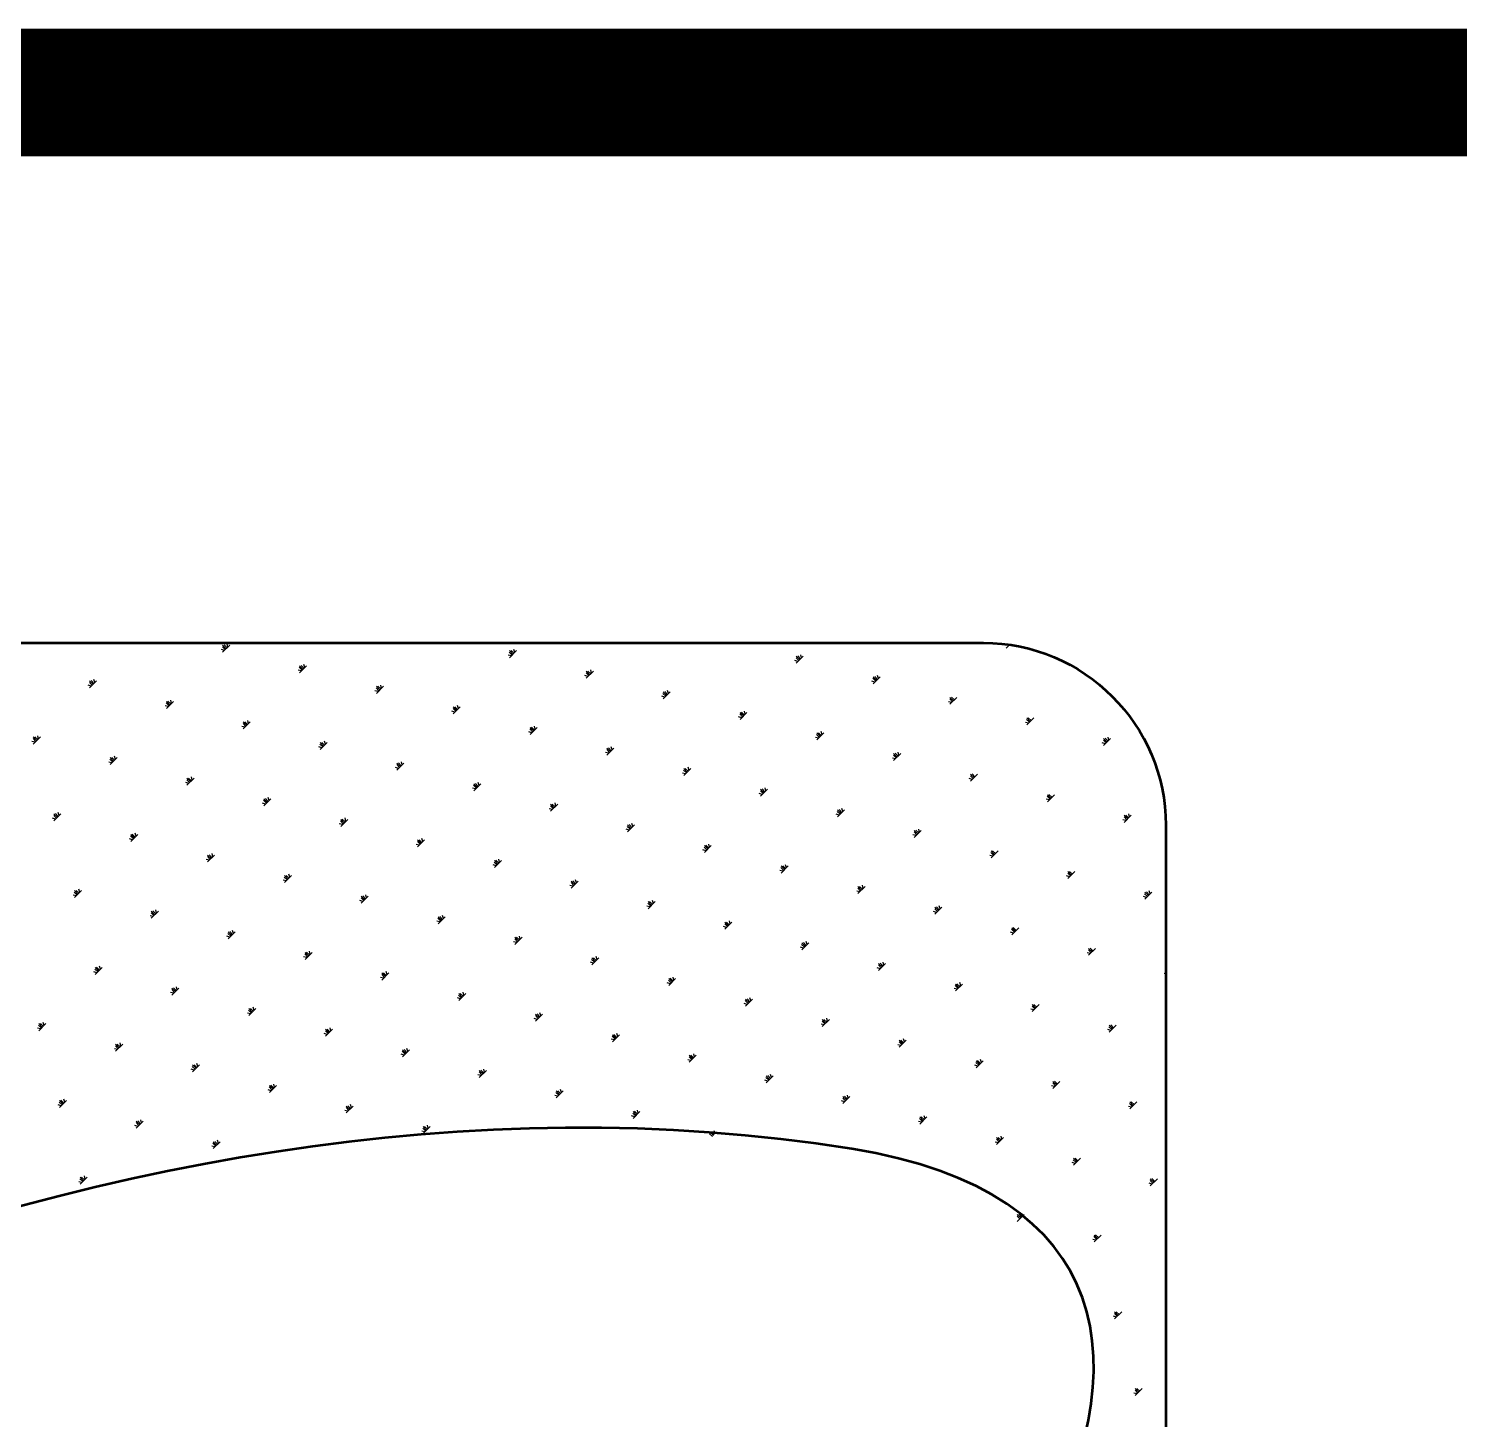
# Model space of a CAD drawing. Extents: x 962303 to 1579583, y -174742 to 224716.
# Drawn here: x 1418049 to 1419730, y -114801 to -113167 of the extents above; entities that cross this region are included whole.
import ezdxf

# ---------------------------------------------------------------- set-up
doc = ezdxf.new("R2010")
doc.units = 0
doc.header["$LTSCALE"] = 1000
doc.header["$MEASUREMENT"] = 0
doc.layers.add('PUB_TITLE', color=4, linetype='Continuous')

msp = doc.modelspace()

# ---------------------------------------------------------------- linework, layer by layer
at = {"layer": 'PUB_TITLE', "color": 4}
for p, q in [((1418278.9, -113897.6), (1418275.3, -113896.7)), ((1418279.9, -113896.6), (1418276.6, -113893.3)), ((1418281, -113895.6), (1418276.8, -113891.4)), ((1418276.8, -113899.7), (1418285.1, -113891.4)), ((1418282, -113894.5), (1418278.7, -113891.2)), ((1418283, -113893.5), (1418282.1, -113889.9)), ((1418615.8, -113904.1), (1418612.2, -113903.1)), ((1418616.8, -113903.1), (1418613.5, -113899.8)), ((1418617.9, -113902), (1418613.7, -113897.9)), ((1418613.7, -113906.2), (1418622, -113897.9)), ((1418618.9, -113901), (1418615.6, -113897.7)), ((1418619.9, -113900), (1418619, -113896.4)), ((1418953.7, -113909.6), (1418950.4, -113906.2)), ((1418954.8, -113908.5), (1418950.7, -113904.4)), ((1418950.7, -113912.7), (1418958.9, -113904.4)), ((1418955.8, -113907.5), (1418952.5, -113904.2)), ((1418956.8, -113906.5), (1418955.9, -113902.8)), ((1419197.3, -113894.9), (1419201.3, -113891)), ((1419200.4, -113891.8), (1419199.2, -113890.7)), ((1418369.2, -113921.8), (1418365.6, -113920.8)), ((1418370.2, -113920.8), (1418366.9, -113917.5)), ((1418371.2, -113919.7), (1418367.1, -113915.6)), ((1418367.1, -113923.9), (1418375.4, -113915.6)), ((1418372.3, -113918.7), (1418369, -113915.4)), ((1418373.3, -113917.7), (1418372.3, -113914.1)), ((1418708.1, -113926.2), (1418704, -113922.1)), ((1418704, -113930.4), (1418712.3, -113922.1)), ((1418709.2, -113925.2), (1418705.9, -113921.9)), ((1418710.2, -113924.2), (1418709.2, -113920.6)), ((1418952.7, -113910.6), (1418949.1, -113909.6)), ((1418122.5, -113939.5), (1418118.9, -113938.6)), ((1418123.6, -113938.5), (1418120.3, -113935.2)), ((1418124.6, -113937.5), (1418120.5, -113933.3)), ((1418120.5, -113941.6), (1418128.7, -113933.3)), ((1418125.6, -113936.4), (1418122.3, -113933.1)), ((1418126.7, -113935.4), (1418125.7, -113931.8)), ((1418461.5, -113943.9), (1418457.4, -113939.8)), ((1418457.4, -113948.1), (1418465.6, -113939.8)), ((1418462.5, -113942.9), (1418459.2, -113939.6)), ((1418463.6, -113941.9), (1418462.6, -113938.3)), ((1418706.1, -113928.3), (1418702.5, -113927.3)), ((1418707.1, -113927.3), (1418703.8, -113924)), ((1419043, -113934.8), (1419039.4, -113933.8)), ((1419044, -113933.7), (1419040.7, -113930.4)), ((1419045.1, -113932.7), (1419040.9, -113928.6)), ((1419040.9, -113936.8), (1419049.2, -113928.6)), ((1419046.1, -113931.7), (1419042.8, -113928.4)), ((1419047.1, -113930.6), (1419046.2, -113927)), ((1418216.9, -113959.6), (1418216, -113956)), ((1418459.5, -113946), (1418455.8, -113945)), ((1418460.5, -113945), (1418457.2, -113941.7)), ((1418796.4, -113952.5), (1418792.7, -113951.5)), ((1418797.4, -113951.4), (1418794.1, -113948.1)), ((1418798.4, -113950.4), (1418794.3, -113946.3)), ((1418794.3, -113954.5), (1418802.6, -113946.3)), ((1418799.5, -113949.4), (1418796.2, -113946.1)), ((1418800.5, -113948.4), (1418799.5, -113944.7)), ((1419134.3, -113957.9), (1419131, -113954.6)), ((1419135.3, -113956.9), (1419131.2, -113952.8)), ((1419131.2, -113961), (1419139.5, -113952.8)), ((1419136.4, -113955.9), (1419133.1, -113952.6)), ((1418212.8, -113963.7), (1418209.2, -113962.7)), ((1418213.9, -113962.7), (1418210.5, -113959.4)), ((1418214.9, -113961.6), (1418210.8, -113957.5)), ((1418210.8, -113965.8), (1418219, -113957.5)), ((1418215.9, -113960.6), (1418212.6, -113957.3)), ((1418549.7, -113970.2), (1418546.1, -113969.2)), ((1418550.8, -113969.2), (1418547.5, -113965.9)), ((1418551.8, -113968.1), (1418547.7, -113964)), ((1418547.7, -113972.3), (1418555.9, -113964)), ((1418552.8, -113967.1), (1418549.5, -113963.8)), ((1418553.9, -113966.1), (1418552.9, -113962.4)), ((1418887.7, -113975.6), (1418884.4, -113972.3)), ((1418888.7, -113974.6), (1418884.6, -113970.5)), ((1418884.6, -113978.7), (1418892.8, -113970.5)), ((1418889.7, -113973.6), (1418886.4, -113970.3)), ((1418890.8, -113972.5), (1418889.8, -113968.9)), ((1419133.3, -113959), (1419129.7, -113958)), ((1418303.1, -113987.9), (1418299.5, -113986.9)), ((1418304.1, -113986.9), (1418300.8, -113983.6)), ((1418305.2, -113985.8), (1418301, -113981.7)), ((1418301, -113990), (1418309.3, -113981.7)), ((1418306.2, -113984.8), (1418302.9, -113981.5)), ((1418307.2, -113983.8), (1418306.3, -113980.2)), ((1418641, -113993.3), (1418637.7, -113990)), ((1418642.1, -113992.3), (1418637.9, -113988.2)), ((1418637.9, -113996.4), (1418646.2, -113988.2)), ((1418643.1, -113991.3), (1418639.8, -113988)), ((1418644.1, -113990.2), (1418643.2, -113986.6)), ((1418886.6, -113976.7), (1418883, -113975.7)), ((1419223.5, -113983.2), (1419219.9, -113982.2)), ((1419224.6, -113982.1), (1419221.3, -113978.8)), ((1419225.6, -113981.1), (1419221.5, -113977)), ((1419221.5, -113985.2), (1419229.7, -113977)), ((1419226.6, -113980.1), (1419223.3, -113976.7)), ((1418056.5, -114005.6), (1418052.8, -114004.6)), ((1418057.5, -114004.6), (1418054.2, -114001.3)), ((1418058.5, -114003.5), (1418054.4, -113999.4)), ((1418054.4, -114007.7), (1418062.7, -113999.4)), ((1418059.6, -114002.5), (1418056.3, -113999.2)), ((1418060.6, -114001.5), (1418059.6, -113997.9)), ((1418395.4, -114010), (1418391.3, -114005.9)), ((1418391.3, -114014.2), (1418399.6, -114005.9)), ((1418396.5, -114009), (1418393.2, -114005.7)), ((1418397.5, -114008), (1418396.5, -114004.3)), ((1418640, -113994.4), (1418636.4, -113993.4)), ((1418976.9, -114000.9), (1418973.3, -113999.9)), ((1418977.9, -113999.8), (1418974.6, -113996.5)), ((1418979, -113998.8), (1418974.8, -113994.7)), ((1418974.8, -114002.9), (1418983.1, -113994.7)), ((1418980, -113997.8), (1418976.7, -113994.5)), ((1418981, -113996.7), (1418980.1, -113993.1)), ((1419313.8, -114007.3), (1419310.2, -114006.4)), ((1419314.8, -114006.3), (1419311.5, -114003)), ((1419315.9, -114005.3), (1419311.7, -114001.1)), ((1419311.7, -114009.4), (1419320, -114001.1)), ((1419316.9, -114004.2), (1419313.6, -114000.9)), ((1419317.9, -114003.2), (1419317, -113999.6)), ((1418148.8, -114027.7), (1418144.7, -114023.6)), ((1418144.7, -114031.9), (1418152.9, -114023.6)), ((1418149.8, -114026.7), (1418146.5, -114023.4)), ((1418150.9, -114025.7), (1418149.9, -114022.1)), ((1418393.4, -114012.1), (1418389.8, -114011.1)), ((1418394.4, -114011.1), (1418391.1, -114007.7)), ((1418730.3, -114018.6), (1418726.7, -114017.6)), ((1418731.3, -114017.5), (1418728, -114014.2)), ((1418732.3, -114016.5), (1418728.2, -114012.4)), ((1418728.2, -114020.6), (1418736.5, -114012.4)), ((1418733.4, -114015.5), (1418730.1, -114012.2)), ((1418734.4, -114014.4), (1418733.4, -114010.8)), ((1419067.2, -114025), (1419063.6, -114024.1)), ((1419068.2, -114024), (1419064.9, -114020.7)), ((1419069.2, -114023), (1419065.1, -114018.9)), ((1419065.1, -114027.1), (1419073.4, -114018.9)), ((1419070.3, -114022), (1419067, -114018.6)), ((1419071.3, -114020.9), (1419070.3, -114017.3)), ((1418146.7, -114029.8), (1418143.1, -114028.8)), ((1418147.8, -114028.8), (1418144.5, -114025.5)), ((1418483.6, -114036.3), (1418480, -114035.3)), ((1418484.7, -114035.2), (1418481.4, -114031.9)), ((1418485.7, -114034.2), (1418481.6, -114030.1)), ((1418481.6, -114038.3), (1418489.8, -114030.1)), ((1418486.7, -114033.2), (1418483.4, -114029.9)), ((1418487.8, -114032.1), (1418486.8, -114028.5)), ((1418821.6, -114041.7), (1418818.3, -114038.4)), ((1418822.6, -114040.7), (1418818.5, -114036.6)), ((1418818.5, -114044.8), (1418826.7, -114036.6)), ((1418823.6, -114039.7), (1418820.3, -114036.4)), ((1418824.7, -114038.6), (1418823.7, -114035)), ((1418237, -114054), (1418233.4, -114053)), ((1418238, -114052.9), (1418234.7, -114049.6)), ((1418239.1, -114051.9), (1418234.9, -114047.8)), ((1418234.9, -114056), (1418243.2, -114047.8)), ((1418240.1, -114050.9), (1418236.8, -114047.6)), ((1418241.1, -114049.9), (1418240.2, -114046.2)), ((1418574.9, -114059.4), (1418571.6, -114056.1)), ((1418576, -114058.4), (1418571.8, -114054.3)), ((1418571.8, -114062.5), (1418580.1, -114054.3)), ((1418577, -114057.4), (1418573.7, -114054.1)), ((1418578, -114056.3), (1418577.1, -114052.7)), ((1418820.5, -114042.8), (1418816.9, -114041.8)), ((1419157.5, -114049.2), (1419153.8, -114048.3)), ((1419158.5, -114048.2), (1419155.2, -114044.9)), ((1419159.5, -114047.2), (1419155.4, -114043)), ((1419155.4, -114051.3), (1419163.6, -114043)), ((1419160.6, -114046.1), (1419157.2, -114042.8)), ((1418328.3, -114077.1), (1418325, -114073.8)), ((1418329.3, -114076.1), (1418325.2, -114072)), ((1418325.2, -114080.2), (1418333.5, -114072)), ((1418330.4, -114075.1), (1418327.1, -114071.8)), ((1418331.4, -114074), (1418330.4, -114070.4)), ((1418573.9, -114060.5), (1418570.3, -114059.5)), ((1418910.8, -114066.9), (1418907.2, -114066)), ((1418911.9, -114065.9), (1418908.5, -114062.6)), ((1418912.9, -114064.9), (1418908.8, -114060.7)), ((1418908.8, -114069), (1418917, -114060.7)), ((1418913.9, -114063.8), (1418910.6, -114060.5)), ((1418915, -114062.8), (1418914, -114059.2)), ((1419247.7, -114073.4), (1419244.1, -114072.5)), ((1419248.8, -114072.4), (1419245.5, -114069.1)), ((1419249.8, -114071.4), (1419245.7, -114067.2)), ((1419245.7, -114075.5), (1419253.9, -114067.2)), ((1419250.8, -114070.3), (1419247.5, -114067)), ((1418082.7, -114093.8), (1418078.6, -114089.7)), ((1418078.6, -114097.9), (1418086.8, -114089.7)), ((1418083.7, -114092.8), (1418080.4, -114089.5)), ((1418084.8, -114091.7), (1418083.8, -114088.1)), ((1418327.3, -114078.2), (1418323.7, -114077.2)), ((1418664.2, -114084.7), (1418660.6, -114083.7)), ((1418665.2, -114083.6), (1418661.9, -114080.3)), ((1418666.3, -114082.6), (1418662.1, -114078.5)), ((1418662.1, -114086.7), (1418670.4, -114078.5)), ((1418667.3, -114081.6), (1418664, -114078.2)), ((1418668.3, -114080.5), (1418667.4, -114076.9)), ((1419001.1, -114091.1), (1418997.5, -114090.2)), ((1419002.1, -114090.1), (1418998.8, -114086.8)), ((1419003.2, -114089.1), (1418999, -114084.9)), ((1418999, -114093.2), (1419007.3, -114084.9)), ((1419004.2, -114088), (1419000.9, -114084.7)), ((1419005.2, -114087), (1419004.3, -114083.4)), ((1419340.1, -114095.5), (1419335.9, -114091.4)), ((1419335.9, -114099.7), (1419344.2, -114091.4)), ((1419341.1, -114094.5), (1419337.8, -114091.2)), ((1419342.1, -114093.5), (1419341.2, -114089.9)), ((1418080.6, -114095.9), (1418077, -114094.9)), ((1418081.7, -114094.8), (1418078.4, -114091.5)), ((1418417.6, -114102.4), (1418413.9, -114101.4)), ((1418418.6, -114101.3), (1418415.3, -114098)), ((1418419.6, -114100.3), (1418415.5, -114096.2)), ((1418415.5, -114104.4), (1418423.8, -114096.2)), ((1418420.7, -114099.3), (1418417.3, -114096)), ((1418421.7, -114098.2), (1418420.7, -114094.6)), ((1418754.5, -114108.8), (1418750.9, -114107.9)), ((1418755.5, -114107.8), (1418752.2, -114104.5)), ((1418756.5, -114106.8), (1418752.4, -114102.6)), ((1418752.4, -114110.9), (1418760.7, -114102.6)), ((1418757.6, -114105.7), (1418754.3, -114102.4)), ((1418758.6, -114104.7), (1418757.6, -114101.1)), ((1419095.5, -114111.2), (1419094.5, -114107.6)), ((1419338, -114097.6), (1419334.4, -114096.6)), ((1419339, -114096.6), (1419335.7, -114093.3)), ((1418170.9, -114120.1), (1418167.3, -114119.1)), ((1418172, -114119), (1418168.7, -114115.7)), ((1418173, -114118), (1418168.9, -114113.9)), ((1418168.9, -114122.1), (1418177.1, -114113.9)), ((1418174, -114117), (1418170.7, -114113.7)), ((1418175.1, -114115.9), (1418174.1, -114112.3)), ((1418508.9, -114125.5), (1418505.6, -114122.2)), ((1418509.9, -114124.5), (1418505.8, -114120.4)), ((1418505.8, -114128.6), (1418514, -114120.4)), ((1418510.9, -114123.5), (1418507.6, -114120.1)), ((1418512, -114122.4), (1418511, -114118.8)), ((1419091.4, -114115.3), (1419087.8, -114114.4)), ((1419092.4, -114114.3), (1419089.1, -114111)), ((1419093.4, -114113.3), (1419089.3, -114109.1)), ((1419089.3, -114117.4), (1419097.6, -114109.1)), ((1419094.5, -114112.2), (1419091.2, -114108.9)), ((1418262.2, -114143.2), (1418258.9, -114139.9)), ((1418263.3, -114142.2), (1418259.1, -114138.1)), ((1418259.1, -114146.3), (1418267.4, -114138.1)), ((1418264.3, -114141.2), (1418261, -114137.9)), ((1418265.3, -114140.1), (1418264.4, -114136.5)), ((1418507.8, -114126.5), (1418504.2, -114125.6)), ((1418844.7, -114133), (1418841.1, -114132.1)), ((1418845.8, -114132), (1418842.5, -114128.7)), ((1418846.8, -114131), (1418842.7, -114126.8)), ((1418842.7, -114135.1), (1418850.9, -114126.8)), ((1418847.8, -114129.9), (1418844.5, -114126.6)), ((1418848.9, -114128.9), (1418847.9, -114125.3)), ((1419181.6, -114139.5), (1419178, -114138.5)), ((1419182.7, -114138.5), (1419179.4, -114135.2)), ((1419183.7, -114137.4), (1419179.6, -114133.3)), ((1419179.6, -114141.6), (1419187.8, -114133.3)), ((1419184.7, -114136.4), (1419181.4, -114133.1)), ((1418261.2, -114144.3), (1418257.6, -114143.3)), ((1418598.1, -114150.7), (1418594.5, -114149.8)), ((1418599.1, -114149.7), (1418595.8, -114146.4)), ((1418600.2, -114148.7), (1418596, -114144.5)), ((1418596, -114152.8), (1418604.3, -114144.5)), ((1418601.2, -114147.6), (1418597.9, -114144.3)), ((1418602.2, -114146.6), (1418601.3, -114143)), ((1418935, -114157.2), (1418931.4, -114156.3)), ((1418936, -114156.2), (1418932.7, -114152.9)), ((1418937.1, -114155.2), (1418932.9, -114151)), ((1418932.9, -114159.3), (1418941.2, -114151)), ((1418938.1, -114154.1), (1418934.8, -114150.8)), ((1418939.1, -114153.1), (1418938.2, -114149.5)), ((1419274, -114161.6), (1419269.9, -114157.5)), ((1419269.9, -114165.8), (1419278.1, -114157.5)), ((1419275, -114160.6), (1419271.7, -114157.3)), ((1418351.5, -114168.4), (1418347.9, -114167.5)), ((1418352.5, -114167.4), (1418349.2, -114164.1)), ((1418353.5, -114166.4), (1418349.4, -114162.2)), ((1418349.4, -114170.5), (1418357.7, -114162.2)), ((1418354.6, -114165.3), (1418351.3, -114162)), ((1418355.6, -114164.3), (1418354.6, -114160.7)), ((1418688.4, -114174.9), (1418684.8, -114174)), ((1418689.4, -114173.9), (1418686.1, -114170.6)), ((1418690.4, -114172.9), (1418686.3, -114168.7)), ((1418686.3, -114177), (1418694.6, -114168.7)), ((1418691.5, -114171.8), (1418688.2, -114168.5)), ((1418692.5, -114170.8), (1418691.5, -114167.2)), ((1419027.3, -114179.3), (1419023.2, -114175.2)), ((1419023.2, -114183.5), (1419031.5, -114175.2)), ((1419028.4, -114178.3), (1419025.1, -114175)), ((1419029.4, -114177.3), (1419028.4, -114173.7)), ((1419271.9, -114163.7), (1419268.3, -114162.7)), ((1419272.9, -114162.7), (1419269.6, -114159.4)), ((1418104.8, -114186.2), (1418101.2, -114185.2)), ((1418105.9, -114185.1), (1418102.6, -114181.8)), ((1418106.9, -114184.1), (1418102.8, -114180)), ((1418102.8, -114188.2), (1418111, -114180)), ((1418107.9, -114183.1), (1418104.6, -114179.7)), ((1418109, -114182), (1418108, -114178.4)), ((1418441.7, -114192.6), (1418438.1, -114191.7)), ((1418442.8, -114191.6), (1418439.5, -114188.3)), ((1418443.8, -114190.6), (1418439.7, -114186.4)), ((1418439.7, -114194.7), (1418447.9, -114186.4)), ((1418444.8, -114189.5), (1418441.5, -114186.2)), ((1418445.9, -114188.5), (1418444.9, -114184.9)), ((1418782.8, -114195), (1418781.8, -114191.4)), ((1419025.3, -114181.4), (1419021.7, -114180.4)), ((1419026.3, -114180.4), (1419023, -114177.1)), ((1419362.2, -114187.9), (1419358.6, -114186.9)), ((1419363.2, -114186.9), (1419359.9, -114183.6)), ((1419364.3, -114185.8), (1419360.1, -114181.7)), ((1419360.1, -114190), (1419368.4, -114181.7)), ((1419365.3, -114184.8), (1419362, -114181.5)), ((1419366.3, -114183.8), (1419365.4, -114180.1)), ((1418196.1, -114209.3), (1418192.8, -114206)), ((1418197.2, -114208.3), (1418193, -114204.1)), ((1418193, -114212.4), (1418201.3, -114204.1)), ((1418198.2, -114207.2), (1418194.9, -114203.9)), ((1418199.2, -114206.2), (1418198.3, -114202.6)), ((1418536.1, -114212.7), (1418535.2, -114209.1)), ((1418778.7, -114199.1), (1418775, -114198.1)), ((1418779.7, -114198.1), (1418776.4, -114194.8)), ((1418780.7, -114197), (1418776.6, -114192.9)), ((1418776.6, -114201.2), (1418784.8, -114192.9)), ((1418781.7, -114196), (1418778.4, -114192.7)), ((1419115.6, -114205.6), (1419111.9, -114204.6)), ((1419116.6, -114204.6), (1419113.3, -114201.3)), ((1419117.6, -114203.5), (1419113.5, -114199.4)), ((1419113.5, -114207.7), (1419121.8, -114199.4)), ((1419118.7, -114202.5), (1419115.4, -114199.2)), ((1419119.7, -114201.5), (1419118.7, -114197.9)), ((1418195.1, -114210.3), (1418191.5, -114209.4)), ((1418532, -114216.8), (1418528.4, -114215.9)), ((1418533.1, -114215.8), (1418529.7, -114212.5)), ((1418534.1, -114214.8), (1418530, -114210.6)), ((1418530, -114218.9), (1418538.2, -114210.6)), ((1418535.1, -114213.7), (1418531.8, -114210.4)), ((1418868.9, -114223.3), (1418865.3, -114222.3)), ((1418870, -114222.3), (1418866.7, -114219)), ((1418871, -114221.2), (1418866.9, -114217.1)), ((1418866.9, -114225.4), (1418875.1, -114217.1)), ((1418872, -114220.2), (1418868.7, -114216.9)), ((1418873.1, -114219.2), (1418872.1, -114215.6)), ((1419206.9, -114228.8), (1419203.6, -114225.4)), ((1419207.9, -114227.7), (1419203.8, -114223.6)), ((1419203.8, -114231.8), (1419212, -114223.6)), ((1419208.9, -114226.7), (1419205.6, -114223.4)), ((1418285.4, -114234.5), (1418281.8, -114233.6)), ((1418286.4, -114233.5), (1418283.1, -114230.2)), ((1418287.5, -114232.5), (1418283.3, -114228.3)), ((1418283.3, -114236.6), (1418291.6, -114228.3)), ((1418288.5, -114231.4), (1418285.2, -114228.1)), ((1418289.5, -114230.4), (1418288.5, -114226.8)), ((1418622.3, -114241), (1418618.7, -114240)), ((1418623.3, -114240), (1418620, -114236.7)), ((1418624.4, -114238.9), (1418620.2, -114234.8)), ((1418620.2, -114243.1), (1418628.5, -114234.8)), ((1418625.4, -114237.9), (1418622.1, -114234.6)), ((1418626.4, -114236.9), (1418625.5, -114233.3)), ((1418961.3, -114245.4), (1418957.1, -114241.3)), ((1418957.1, -114249.6), (1418965.4, -114241.3)), ((1418962.3, -114244.4), (1418959, -114241.1)), ((1418963.3, -114243.4), (1418962.4, -114239.8)), ((1419205.8, -114229.8), (1419202.2, -114228.8)), ((1418375.7, -114258.7), (1418372, -114257.8)), ((1418376.7, -114257.7), (1418373.4, -114254.4)), ((1418377.7, -114256.7), (1418373.6, -114252.5)), ((1418373.6, -114260.8), (1418381.9, -114252.5)), ((1418378.8, -114255.6), (1418375.5, -114252.3)), ((1418379.8, -114254.6), (1418378.8, -114251)), ((1418714.6, -114263.1), (1418710.5, -114259)), ((1418710.5, -114267.3), (1418718.8, -114259)), ((1418715.7, -114262.1), (1418712.4, -114258.8)), ((1418716.7, -114261.1), (1418715.7, -114257.5)), ((1418959.2, -114247.5), (1418955.6, -114246.5)), ((1418960.2, -114246.5), (1418956.9, -114243.2)), ((1419296.1, -114254), (1419292.5, -114253)), ((1419297.1, -114252.9), (1419293.8, -114249.6)), ((1419298.2, -114251.9), (1419294, -114247.8)), ((1419294, -114256), (1419302.3, -114247.8)), ((1419299.2, -114250.9), (1419295.9, -114247.6)), ((1418129, -114276.4), (1418125.4, -114275.5)), ((1418130.1, -114275.4), (1418126.8, -114272.1)), ((1418131.1, -114274.4), (1418127, -114270.2)), ((1418127, -114278.5), (1418135.2, -114270.2)), ((1418132.1, -114273.3), (1418128.8, -114270)), ((1418133.2, -114272.3), (1418132.2, -114268.7)), ((1418470.1, -114278.8), (1418469.1, -114275.2)), ((1418712.6, -114265.2), (1418709, -114264.2)), ((1418713.6, -114264.2), (1418710.3, -114260.9)), ((1419049.5, -114271.7), (1419045.9, -114270.7)), ((1419050.5, -114270.6), (1419047.2, -114267.3)), ((1419051.5, -114269.6), (1419047.4, -114265.5)), ((1419047.4, -114273.7), (1419055.7, -114265.5)), ((1419052.6, -114268.6), (1419049.3, -114265.3)), ((1419053.6, -114267.6), (1419052.6, -114263.9)), ((1419384.9, -114274.6), (1419384.1, -114273.8)), ((1419384.9, -114272.5), (1419384.3, -114272)), ((1418223.4, -114296.5), (1418222.5, -114292.9)), ((1418465.9, -114282.9), (1418462.3, -114281.9)), ((1418467, -114281.9), (1418463.7, -114278.6)), ((1418468, -114280.8), (1418463.9, -114276.7)), ((1418463.9, -114285), (1418472.1, -114276.7)), ((1418469, -114279.8), (1418465.7, -114276.5)), ((1418802.8, -114289.4), (1418799.2, -114288.4)), ((1418803.9, -114288.4), (1418800.6, -114285.1)), ((1418804.9, -114287.3), (1418800.8, -114283.2)), ((1418800.8, -114291.5), (1418809, -114283.2)), ((1418805.9, -114286.3), (1418802.6, -114283)), ((1418807, -114285.3), (1418806, -114281.6)), ((1419140.8, -114294.8), (1419137.5, -114291.5)), ((1419141.8, -114293.8), (1419137.7, -114289.7)), ((1419137.7, -114297.9), (1419145.9, -114289.7)), ((1419142.8, -114292.8), (1419139.5, -114289.5)), ((1419143.9, -114291.7), (1419142.9, -114288.1)), ((1419384.9, -114277.8), (1419382.8, -114277.2)), ((1419384.3, -114280.2), (1419384.9, -114279.7)), ((1418219.3, -114300.6), (1418215.7, -114299.6)), ((1418220.3, -114299.6), (1418217, -114296.3)), ((1418221.4, -114298.5), (1418217.2, -114294.4)), ((1418217.2, -114302.7), (1418225.5, -114294.4)), ((1418222.4, -114297.5), (1418219.1, -114294.2)), ((1418556.2, -114307.1), (1418552.6, -114306.1)), ((1418557.2, -114306.1), (1418553.9, -114302.8)), ((1418558.3, -114305), (1418554.1, -114300.9)), ((1418554.1, -114309.2), (1418562.4, -114300.9)), ((1418559.3, -114304), (1418556, -114300.7)), ((1418560.3, -114303), (1418559.4, -114299.4)), ((1418894.1, -114312.5), (1418890.8, -114309.2)), ((1418895.2, -114311.5), (1418891, -114307.4)), ((1418891, -114315.6), (1418899.3, -114307.4)), ((1418896.2, -114310.5), (1418892.9, -114307.2)), ((1418897.2, -114309.4), (1418896.3, -114305.8)), ((1419139.7, -114295.9), (1419136.1, -114294.9)), ((1418309.6, -114324.8), (1418306, -114323.8)), ((1418310.6, -114323.8), (1418307.3, -114320.5)), ((1418311.6, -114322.7), (1418307.5, -114318.6)), ((1418307.5, -114326.9), (1418315.8, -114318.6)), ((1418312.7, -114321.7), (1418309.4, -114318.4)), ((1418313.7, -114320.7), (1418312.7, -114317.1)), ((1418648.5, -114329.2), (1418644.4, -114325.1)), ((1418644.4, -114333.3), (1418652.7, -114325.1)), ((1418649.6, -114328.2), (1418646.3, -114324.9)), ((1418650.6, -114327.2), (1418649.6, -114323.5)), ((1418893.1, -114313.6), (1418889.5, -114312.6)), ((1419230, -114320.1), (1419226.4, -114319.1)), ((1419231.1, -114319), (1419227.7, -114315.7)), ((1419232.1, -114318), (1419228, -114313.9)), ((1419228, -114322.1), (1419236.2, -114313.9)), ((1419233.1, -114317), (1419229.8, -114313.7)), ((1418062.9, -114342.5), (1418059.3, -114341.5)), ((1418064, -114341.5), (1418060.7, -114338.2)), ((1418065, -114340.4), (1418060.9, -114336.3)), ((1418060.9, -114344.6), (1418069.1, -114336.3)), ((1418066, -114339.4), (1418062.7, -114336.1)), ((1418067.1, -114338.4), (1418066.1, -114334.8)), ((1418401.9, -114346.9), (1418397.8, -114342.8)), ((1418397.8, -114351.1), (1418406, -114342.8)), ((1418402.9, -114345.9), (1418399.6, -114342.6)), ((1418404, -114344.9), (1418403, -114341.3)), ((1418646.5, -114331.3), (1418642.9, -114330.3)), ((1418647.5, -114330.3), (1418644.2, -114326.9)), ((1418983.4, -114337.8), (1418979.8, -114336.8)), ((1418984.4, -114336.7), (1418981.1, -114333.4)), ((1418985.5, -114335.7), (1418981.3, -114331.6)), ((1418981.3, -114339.8), (1418989.6, -114331.6)), ((1418986.5, -114334.7), (1418983.2, -114331.4)), ((1418987.5, -114333.6), (1418986.5, -114330)), ((1419320.3, -114344.2), (1419316.7, -114343.3)), ((1419321.3, -114343.2), (1419318, -114339.9)), ((1419322.4, -114342.2), (1419318.2, -114338.1)), ((1419318.2, -114346.3), (1419326.5, -114338.1)), ((1419323.4, -114341.1), (1419320.1, -114337.8)), ((1418156.3, -114363.6), (1418153, -114360.3)), ((1418157.3, -114362.6), (1418156.4, -114359)), ((1418399.8, -114349), (1418396.2, -114348)), ((1418400.9, -114348), (1418397.6, -114344.7)), ((1418736.8, -114355.5), (1418733.1, -114354.5)), ((1418737.8, -114354.4), (1418734.5, -114351.1)), ((1418738.8, -114353.4), (1418734.7, -114349.3)), ((1418734.7, -114357.5), (1418742.9, -114349.3)), ((1418739.9, -114352.4), (1418736.5, -114349.1)), ((1418740.9, -114351.3), (1418739.9, -114347.7)), ((1419074.7, -114360.9), (1419071.4, -114357.6)), ((1419075.7, -114359.9), (1419071.6, -114355.8)), ((1419071.6, -114364), (1419079.9, -114355.8)), ((1419076.8, -114358.9), (1419073.5, -114355.6)), ((1419077.8, -114357.8), (1419076.8, -114354.2)), ((1418153.2, -114366.7), (1418149.6, -114365.7)), ((1418154.2, -114365.7), (1418150.9, -114362.4)), ((1418155.3, -114364.6), (1418151.1, -114360.5)), ((1418151.1, -114368.8), (1418159.4, -114360.5)), ((1418490.1, -114373.2), (1418486.5, -114372.2)), ((1418491.2, -114372.1), (1418487.8, -114368.8)), ((1418492.2, -114371.1), (1418488.1, -114367)), ((1418488.1, -114375.2), (1418496.3, -114367)), ((1418493.2, -114370.1), (1418489.9, -114366.8)), ((1418494.3, -114369.1), (1418493.3, -114365.4)), ((1418828.1, -114378.6), (1418824.8, -114375.3)), ((1418829.1, -114377.6), (1418825, -114373.5)), ((1418825, -114381.7), (1418833.2, -114373.5)), ((1418830.1, -114376.6), (1418826.8, -114373.3)), ((1418831.2, -114375.5), (1418830.2, -114371.9)), ((1419073.7, -114362), (1419070, -114361)), ((1418243.5, -114390.9), (1418239.9, -114389.9)), ((1418244.5, -114389.9), (1418241.2, -114386.6)), ((1418245.6, -114388.8), (1418241.4, -114384.7)), ((1418241.4, -114393), (1418249.7, -114384.7)), ((1418246.6, -114387.8), (1418243.3, -114384.5)), ((1418247.6, -114386.8), (1418246.7, -114383.1)), ((1418581.4, -114396.3), (1418578.1, -114393)), ((1418582.5, -114395.3), (1418578.3, -114391.2)), ((1418578.3, -114399.4), (1418586.6, -114391.2)), ((1418583.5, -114394.3), (1418580.2, -114391)), ((1418584.5, -114393.2), (1418583.6, -114389.6)), ((1418827, -114379.7), (1418823.4, -114378.7)), ((1419163.9, -114386.1), (1419160.3, -114385.2)), ((1419165, -114385.1), (1419161.7, -114381.8)), ((1419166, -114384.1), (1419161.9, -114379.9)), ((1419161.9, -114388.2), (1419170.1, -114379.9)), ((1419167, -114383), (1419163.7, -114379.7)), ((1419168.1, -114382), (1419167.1, -114378.4)), ((1418334.8, -114414), (1418331.5, -114410.7)), ((1418335.8, -114413), (1418331.7, -114408.9)), ((1418331.7, -114417.1), (1418340, -114408.9)), ((1418336.9, -114412), (1418333.6, -114408.7)), ((1418337.9, -114410.9), (1418336.9, -114407.3)), ((1418580.4, -114397.4), (1418576.8, -114396.4)), ((1418917.3, -114403.9), (1418913.7, -114402.9)), ((1418918.3, -114402.8), (1418915, -114399.5)), ((1418919.4, -114401.8), (1418915.2, -114397.7)), ((1418915.2, -114405.9), (1418923.5, -114397.7)), ((1418920.4, -114400.8), (1418917.1, -114397.4)), ((1418921.4, -114399.7), (1418920.5, -114396.1)), ((1419254.2, -114410.3), (1419250.6, -114409.4)), ((1419255.2, -114409.3), (1419251.9, -114406)), ((1419256.3, -114408.3), (1419252.1, -114404.1)), ((1419252.1, -114412.4), (1419260.4, -114404.1)), ((1419257.3, -114407.2), (1419254, -114403.9)), ((1418089.2, -114430.7), (1418085.1, -114426.6)), ((1418085.1, -114434.8), (1418093.3, -114426.6)), ((1418090.2, -114429.7), (1418086.9, -114426.4)), ((1418091.3, -114428.7), (1418090.3, -114425)), ((1418333.8, -114415.1), (1418330.2, -114414.1)), ((1418670.7, -114421.6), (1418667.1, -114420.6)), ((1418671.7, -114420.5), (1418668.4, -114417.2)), ((1418672.7, -114419.5), (1418668.6, -114415.4)), ((1418668.6, -114423.6), (1418676.9, -114415.4)), ((1418673.8, -114418.5), (1418670.5, -114415.2)), ((1418674.8, -114417.4), (1418673.8, -114413.8)), ((1419007.6, -114428), (1419004, -114427.1)), ((1419008.6, -114427), (1419005.3, -114423.7)), ((1419009.6, -114426), (1419005.5, -114421.8)), ((1419005.5, -114430.1), (1419013.8, -114421.8)), ((1419010.7, -114424.9), (1419007.4, -114421.6)), ((1419011.7, -114423.9), (1419010.7, -114420.3)), ((1418087.1, -114432.8), (1418083.5, -114431.8)), ((1418088.2, -114431.8), (1418084.9, -114428.4)), ((1418424, -114439.3), (1418420.4, -114438.3)), ((1418425.1, -114438.2), (1418421.8, -114434.9)), ((1418426.1, -114437.2), (1418422, -114433.1)), ((1418422, -114441.3), (1418430.2, -114433.1)), ((1418427.1, -114436.2), (1418423.8, -114432.9)), ((1418428.2, -114435.1), (1418427.2, -114431.5)), ((1418762, -114444.7), (1418758.7, -114441.4)), ((1418763, -114443.7), (1418758.9, -114439.6)), ((1418758.9, -114447.8), (1418767.1, -114439.6)), ((1418764, -114442.6), (1418760.7, -114439.3)), ((1418765.1, -114441.6), (1418764.1, -114438)), ((1419344.5, -114434.5), (1419340.9, -114433.6)), ((1419345.5, -114433.5), (1419342.2, -114430.2)), ((1419346.5, -114432.5), (1419342.4, -114428.3)), ((1419342.4, -114436.6), (1419350.7, -114428.3)), ((1419347.6, -114431.4), (1419344.3, -114428.1)), ((1418177.4, -114457), (1418173.8, -114456)), ((1418178.4, -114455.9), (1418175.1, -114452.6)), ((1418179.5, -114454.9), (1418175.3, -114450.8)), ((1418175.3, -114459), (1418183.6, -114450.8)), ((1418180.5, -114453.9), (1418177.2, -114450.6)), ((1418181.5, -114452.8), (1418180.6, -114449.2)), ((1418515.3, -114462.4), (1418512, -114459.1)), ((1418516.4, -114461.4), (1418512.2, -114457.3)), ((1418512.2, -114465.5), (1418520.5, -114457.3)), ((1418517.4, -114460.4), (1418514.1, -114457.1)), ((1418518.4, -114459.3), (1418517.5, -114455.7)), ((1418760.9, -114445.7), (1418757.3, -114444.8)), ((1419097.8, -114452.2), (1419094.2, -114451.3)), ((1419098.9, -114451.2), (1419095.6, -114447.9)), ((1419099.9, -114450.2), (1419095.8, -114446)), ((1419095.8, -114454.3), (1419104, -114446)), ((1419100.9, -114449.1), (1419097.6, -114445.8)), ((1419102, -114448.1), (1419101, -114444.5)), ((1418268.7, -114480.1), (1418265.4, -114476.8)), ((1418269.7, -114479.1), (1418265.6, -114475)), ((1418265.6, -114483.2), (1418273.9, -114475)), ((1418270.8, -114478.1), (1418267.5, -114474.8)), ((1418271.8, -114477), (1418270.8, -114473.4)), ((1418514.3, -114463.5), (1418510.7, -114462.5)), ((1418852.2, -114468.9), (1418848.9, -114465.6)), ((1418853.3, -114467.9), (1418849.2, -114463.7)), ((1418854.3, -114466.8), (1418851, -114463.5)), ((1418855, -114464.5), (1418854.4, -114462.2)), ((1418856.5, -114464.6), (1418857.4, -114463.7)), ((1419188.1, -114476.4), (1419184.5, -114475.4)), ((1419189.2, -114475.4), (1419185.9, -114472.1)), ((1419190.2, -114474.4), (1419186.1, -114470.2)), ((1419186.1, -114478.5), (1419194.3, -114470.2)), ((1419191.2, -114473.3), (1419187.9, -114470)), ((1419192.3, -114472.3), (1419191.3, -114468.7)), ((1418267.7, -114481.2), (1418264.1, -114480.2)), ((1419280.5, -114498.5), (1419276.3, -114494.4)), ((1419276.3, -114502.7), (1419284.6, -114494.4)), ((1419281.5, -114497.5), (1419278.2, -114494.2)), ((1419278.4, -114500.6), (1419274.8, -114499.6)), ((1419279.4, -114499.6), (1419276.1, -114496.3)), ((1418111.3, -114523.1), (1418107.7, -114522.1)), ((1418112.4, -114522), (1418109, -114518.7)), ((1418113.4, -114521), (1418109.3, -114516.9)), ((1418109.3, -114525.1), (1418117.5, -114516.9)), ((1418114.4, -114520), (1418111.1, -114516.7)), ((1418115.4, -114518.9), (1418114.5, -114515.3)), ((1419368.7, -114524.8), (1419365.1, -114523.8)), ((1419369.7, -114523.8), (1419366.4, -114520.5)), ((1419370.7, -114522.7), (1419366.6, -114518.6)), ((1419366.6, -114526.9), (1419374.9, -114518.6)), ((1419371.8, -114521.7), (1419368.5, -114518.4)), ((1419214.4, -114564.6), (1419210.2, -114560.5)), ((1419210.2, -114568.8), (1419218.5, -114560.5)), ((1419215.4, -114563.6), (1419212.1, -114560.3)), ((1419216.4, -114562.6), (1419215.5, -114559)), ((1419213.3, -114565.7), (1419210, -114562.4)), ((1419302.6, -114590.9), (1419299, -114589.9)), ((1419303.6, -114589.8), (1419300.3, -114586.5)), ((1419304.7, -114588.8), (1419300.5, -114584.7)), ((1419300.5, -114592.9), (1419308.8, -114584.7)), ((1419305.7, -114587.8), (1419302.4, -114584.5)), ((1419327.8, -114680.1), (1419324.5, -114676.8)), ((1419328.8, -114679.1), (1419324.7, -114675)), ((1419324.7, -114683.2), (1419333, -114675)), ((1419329.9, -114678.1), (1419326.6, -114674.8)), ((1419326.8, -114681.2), (1419323.2, -114680.2)), ((1419351, -114771.4), (1419347.4, -114770.5)), ((1419352, -114770.4), (1419348.7, -114767.1)), ((1419353, -114769.4), (1419348.9, -114765.2)), ((1419348.9, -114773.5), (1419357.2, -114765.2)), ((1419354.1, -114768.3), (1419350.8, -114765))]:
    msp.add_line(p, q, dxfattribs=at)
at = {"layer": 'PUB_TITLE', "const_width": 150}
msp.add_lwpolyline([(1338083.3, -173241.9), (1421933.3, -173241.9), (1421933.3, -113241.9), (1338083.3, -113241.9)], close=True, dxfattribs=at)
at = {"layer": 'PUB_TITLE', "color": 4, "const_width": 52.2}
msp.add_lwpolyline([(1414171.8, -120788.5), (1421933.3, -120788.5), (1421933.3, -113241.9), (1414171.8, -113241.9)], close=True, dxfattribs=at)
at = {"layer": 'PUB_TITLE', "color": 4, "lineweight": 53}
for points, knots in [([(1416634, -115272.9), (1416634, -114689.5), (1416634, -114103.1), (1416634, -114103.1), (1416634, -113985.2), (1416730.4, -113888.7), (1416848.4, -113888.7), (1416848.4, -113888.7), (1419170.5, -113888.7), (1419170.5, -113888.7), (1419288.4, -113888.7), (1419384.9, -113985.2), (1419384.9, -114103.1), (1419384.9, -114103.1), (1419384.9, -114576.5), (1419384.9, -115095.8)], [6.497483, 6.497483, 6.497483, 6.497483, 7, 7, 7, 8, 8, 8, 9, 9, 9, 10, 10, 10, 10.451509, 10.451509, 10.451509, 10.451509]), ([(1419015.9, -114483.5), (1419635.2, -114583), (1419142, -115306.7), (1418497.5, -115582.7), (1418952.2, -115264), (1419250.9, -114664.6), (1418465.1, -114860.2), (1418465.1, -114860.2), (1418346.9, -115652.4), (1418346.9, -115652.4), (1418028.4, -115801.1), (1417799.7, -115838.3), (1417651.9, -115819.7), (1417651.9, -115819.7), (1417760.3, -114976.4), (1417760.3, -114976.4), (1417223.3, -114978.9), (1416526.4, -115393.8), (1416436.6, -115429.3), (1417159, -114829.5), (1418127.9, -114340.9), (1419015.9, -114483.5)], [0, 0, 0, 0, 1, 1, 1, 2, 2, 2, 3, 3, 3, 4, 4, 4, 5, 5, 5, 6, 6, 6, 7, 7, 7, 7])]:
    msp.add_open_spline(points, degree=3, knots=knots, dxfattribs=at)

doc.saveas('drawing.dxf')
